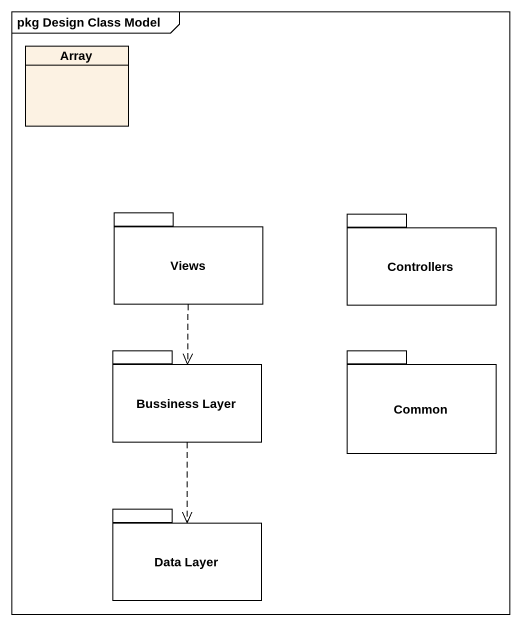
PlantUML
@startuml
mainframe pkg Design Class Model
hide circle
hide empty members
class Array
package Views {
}
package Controllers {
}
package "Bussiness Layer" as Bussiness_Layer {
}
package Common {
}
package "Data Layer" as Data_Layer {
}
Views ..> Bussiness_Layer
Bussiness_Layer ..> Data_Layer
@enduml
